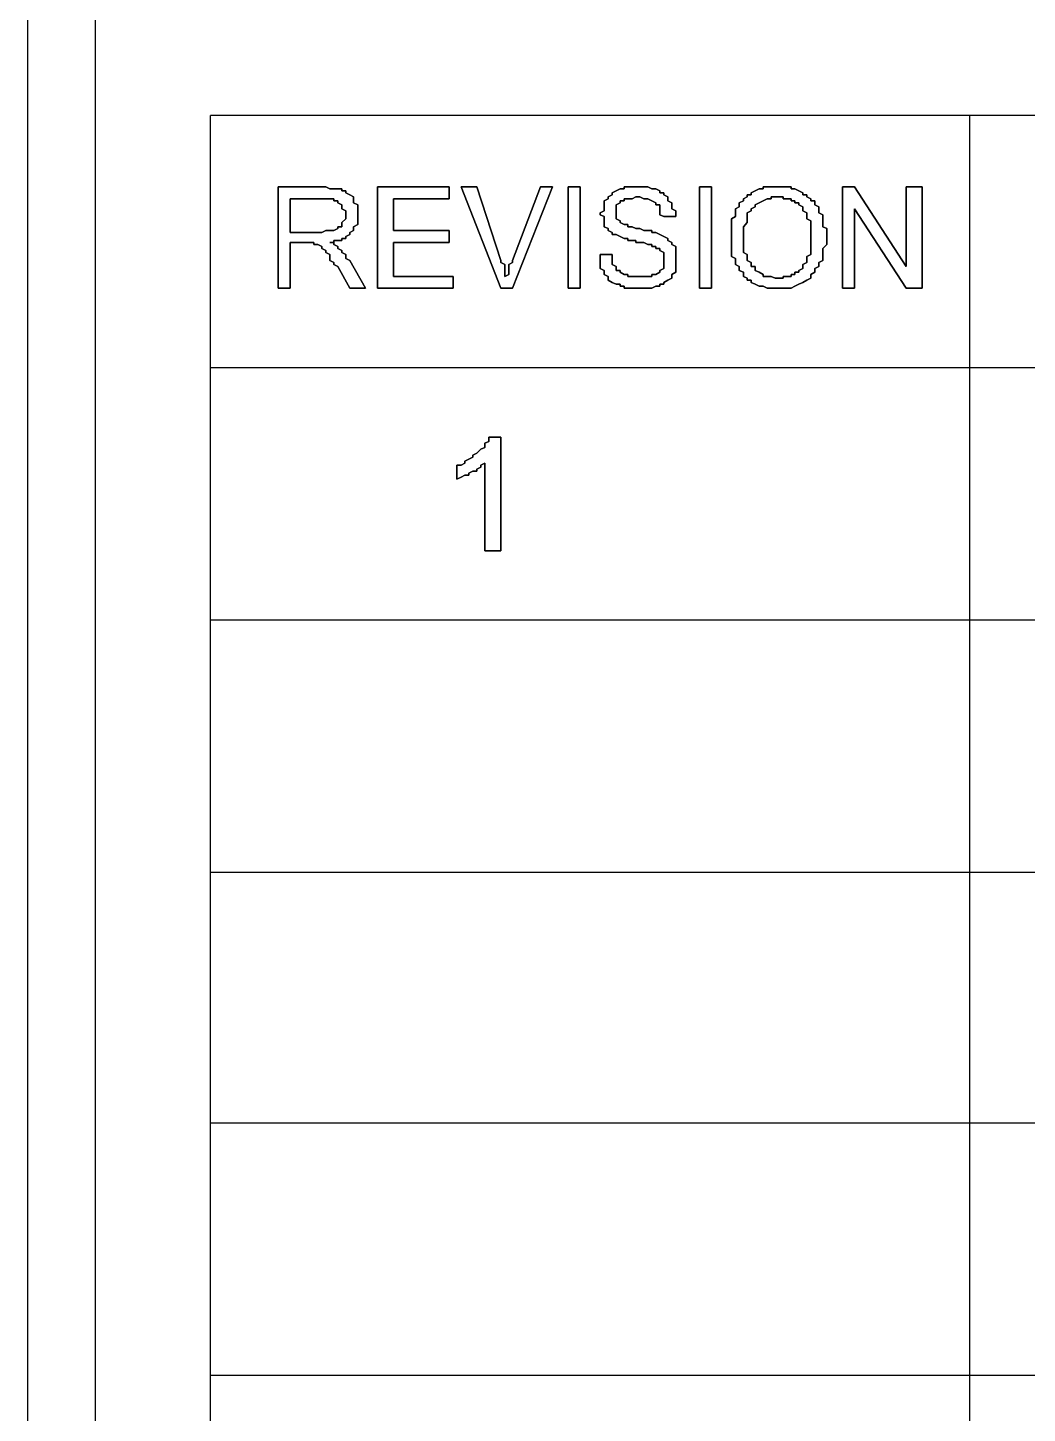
# Model space of a CAD drawing. Header units: metres. Extents: x 2.9 to 42.8, y 1.7 to 28.7.
# Drawn here: x 36.227 to 37.114, y 9.657 to 10.887 of the extents above; entities that cross this region are included whole.
import ezdxf

# ---------------------------------------------------------------- set-up
doc = ezdxf.new("R2010")
doc.units = ezdxf.units.M
doc.layers.add('NEGRO', color=7, linetype='Continuous')
doc.layers.add('RGB_000_184_184', color=7, linetype='Continuous', true_color=0x00b8b8)

msp = doc.modelspace()

# ---------------------------------------------------------------- linework, layer by layer
at = {"layer": 'NEGRO', "lineweight": -3}
for points in [[(42.3545, 10.8091), (36.389, 10.8091)], [(37.0628, 8.5919), (37.0628, 10.8091)], [(36.4878, 10.7456), (36.449, 10.7456), (36.4878, 10.7456)], [(36.449, 10.7456), (36.449, 10.6557), (36.449, 10.7456)], [(36.4596, 10.705), (36.4596, 10.735), (36.4596, 10.705)], [(36.4596, 10.735), (36.4878, 10.735), (36.4596, 10.735)], [(36.4913, 10.7456), (36.4878, 10.7456), (36.4913, 10.7456)], [(36.4878, 10.735), (36.4913, 10.735), (36.4878, 10.735)], [(36.4949, 10.7438), (36.4913, 10.7456), (36.4949, 10.7438)], [(36.4913, 10.735), (36.4949, 10.735), (36.4913, 10.735)], [(36.4984, 10.7438), (36.4949, 10.7438), (36.4984, 10.7438)], [(36.4949, 10.735), (36.4984, 10.735), (36.4949, 10.735)], [(36.5019, 10.7438), (36.4984, 10.7438), (36.5019, 10.7438)], [(36.4984, 10.735), (36.4984, 10.7333), (36.4984, 10.735)], [(36.5054, 10.7438), (36.5019, 10.7438), (36.5054, 10.7438)], [(36.5054, 10.7421), (36.5054, 10.7438), (36.5054, 10.7421)], [(36.509, 10.7421), (36.5054, 10.7421), (36.509, 10.7421)], [(36.509, 10.7403), (36.509, 10.7421), (36.509, 10.7403)], [(36.5125, 10.7386), (36.509, 10.7403), (36.5125, 10.7386)], [(36.516, 10.7368), (36.5125, 10.7386), (36.516, 10.7368)], [(36.516, 10.735), (36.516, 10.7368), (36.516, 10.735)], [(36.516, 10.7333), (36.516, 10.735), (36.516, 10.7333)], [(36.6007, 10.7456), (36.5372, 10.7456), (36.6007, 10.7456)], [(36.5372, 10.7456), (36.5372, 10.6557), (36.5372, 10.7456)], [(36.5513, 10.7068), (36.5513, 10.735), (36.5513, 10.7068)], [(36.5513, 10.735), (36.6007, 10.735), (36.5513, 10.735)], [(36.6007, 10.735), (36.6007, 10.7456), (36.6007, 10.735)], [(36.6254, 10.7456), (36.6113, 10.7456), (36.6254, 10.7456)], [(36.6113, 10.7456), (36.6466, 10.6557), (36.6113, 10.7456)], [(36.6466, 10.6803), (36.6254, 10.7456), (36.6466, 10.6803)], [(36.6571, 10.6557), (36.6924, 10.7456), (36.6571, 10.6557)], [(36.6818, 10.7456), (36.6571, 10.6803), (36.6818, 10.7456)], [(36.6924, 10.7456), (36.6818, 10.7456), (36.6924, 10.7456)], [(36.7171, 10.7456), (36.7065, 10.7456), (36.7171, 10.7456)], [(36.7065, 10.7456), (36.7065, 10.6557), (36.7065, 10.7456)], [(36.7171, 10.6557), (36.7171, 10.7456), (36.7171, 10.6557)], [(36.7418, 10.735), (36.7383, 10.7333), (36.7418, 10.735)], [(36.7453, 10.7386), (36.7418, 10.7368), (36.7453, 10.7386)], [(36.7418, 10.7368), (36.7418, 10.735), (36.7418, 10.7368)], [(36.7489, 10.7421), (36.7453, 10.7403), (36.7489, 10.7421)], [(36.7453, 10.7403), (36.7453, 10.7386), (36.7453, 10.7403)], [(36.7524, 10.7438), (36.7489, 10.7421), (36.7524, 10.7438)], [(36.7559, 10.7438), (36.7524, 10.7438), (36.7559, 10.7438)], [(36.7594, 10.7456), (36.7559, 10.7456), (36.7594, 10.7456)], [(36.7559, 10.7456), (36.7559, 10.7438), (36.7559, 10.7456)], [(36.7559, 10.7333), (36.7559, 10.735), (36.7559, 10.7333)], [(36.7559, 10.735), (36.7594, 10.735), (36.7559, 10.735)], [(36.763, 10.7456), (36.7594, 10.7456), (36.763, 10.7456)], [(36.7594, 10.735), (36.763, 10.735), (36.7594, 10.735)], [(36.7665, 10.7456), (36.763, 10.7456), (36.7665, 10.7456)], [(36.763, 10.735), (36.7665, 10.7368), (36.763, 10.735)], [(36.77, 10.7456), (36.7665, 10.7456), (36.77, 10.7456)], [(36.7665, 10.7368), (36.77, 10.7368), (36.7665, 10.7368)], [(36.7736, 10.7456), (36.77, 10.7456), (36.7736, 10.7456)], [(36.77, 10.7368), (36.7736, 10.735), (36.77, 10.7368)], [(36.7771, 10.7456), (36.7736, 10.7456), (36.7771, 10.7456)], [(36.7736, 10.735), (36.7771, 10.735), (36.7736, 10.735)], [(36.7806, 10.7438), (36.7771, 10.7456), (36.7806, 10.7438)], [(36.7771, 10.735), (36.7806, 10.7333), (36.7771, 10.735)], [(36.7841, 10.7438), (36.7806, 10.7438), (36.7841, 10.7438)], [(36.7877, 10.7421), (36.7841, 10.7438), (36.7877, 10.7421)], [(36.7877, 10.7403), (36.7877, 10.7421), (36.7877, 10.7403)], [(36.7912, 10.7403), (36.7877, 10.7403), (36.7912, 10.7403)], [(36.7912, 10.7386), (36.7912, 10.7403), (36.7912, 10.7386)], [(36.7947, 10.7368), (36.7912, 10.7386), (36.7947, 10.7368)], [(36.7947, 10.735), (36.7947, 10.7368), (36.7947, 10.735)], [(36.7947, 10.7333), (36.7947, 10.735), (36.7947, 10.7333)], [(36.8335, 10.7456), (36.8229, 10.7456), (36.8335, 10.7456)], [(36.8229, 10.7456), (36.8229, 10.6557), (36.8229, 10.7456)], [(36.8335, 10.6557), (36.8335, 10.7456), (36.8335, 10.6557)], [(36.8653, 10.7368), (36.8618, 10.735), (36.8653, 10.7368)], [(36.8618, 10.735), (36.8618, 10.7333), (36.8618, 10.735)], [(36.8688, 10.7386), (36.8653, 10.7386), (36.8688, 10.7386)], [(36.8653, 10.7386), (36.8653, 10.7368), (36.8653, 10.7386)], [(36.8723, 10.7421), (36.8688, 10.7403), (36.8723, 10.7421)], [(36.8688, 10.7403), (36.8688, 10.7386), (36.8688, 10.7403)], [(36.8759, 10.7438), (36.8723, 10.7421), (36.8759, 10.7438)], [(36.8794, 10.7438), (36.8759, 10.7438), (36.8794, 10.7438)], [(36.8829, 10.7456), (36.8794, 10.7456), (36.8829, 10.7456)], [(36.8794, 10.7456), (36.8794, 10.7438), (36.8794, 10.7456)], [(36.8794, 10.7333), (36.8829, 10.735), (36.8794, 10.7333)], [(36.8864, 10.7456), (36.8829, 10.7456), (36.8864, 10.7456)], [(36.8829, 10.735), (36.8864, 10.735), (36.8829, 10.735)], [(36.89, 10.7456), (36.8864, 10.7456), (36.89, 10.7456)], [(36.8864, 10.735), (36.8864, 10.7368), (36.8864, 10.735)], [(36.8864, 10.7368), (36.89, 10.7368), (36.8864, 10.7368)], [(36.8935, 10.7456), (36.89, 10.7456), (36.8935, 10.7456)], [(36.89, 10.7368), (36.8935, 10.7368), (36.89, 10.7368)], [(36.897, 10.7456), (36.8935, 10.7456), (36.897, 10.7456)], [(36.8935, 10.7368), (36.897, 10.7368), (36.8935, 10.7368)], [(36.9006, 10.7456), (36.897, 10.7456), (36.9006, 10.7456)], [(36.897, 10.7368), (36.897, 10.735), (36.897, 10.7368)], [(36.897, 10.735), (36.9006, 10.735), (36.897, 10.735)], [(36.9041, 10.7456), (36.9006, 10.7456), (36.9041, 10.7456)], [(36.9006, 10.735), (36.9041, 10.735), (36.9006, 10.735)], [(36.9041, 10.7438), (36.9041, 10.7456), (36.9041, 10.7438)], [(36.9076, 10.7438), (36.9041, 10.7438), (36.9076, 10.7438)], [(36.9041, 10.735), (36.9041, 10.7333), (36.9041, 10.735)], [(36.9111, 10.7421), (36.9076, 10.7438), (36.9111, 10.7421)], [(36.9147, 10.7403), (36.9111, 10.7421), (36.9147, 10.7403)], [(36.9147, 10.7386), (36.9147, 10.7403), (36.9147, 10.7386)], [(36.9182, 10.7386), (36.9147, 10.7386), (36.9182, 10.7386)], [(36.9182, 10.7368), (36.9182, 10.7386), (36.9182, 10.7368)], [(36.9217, 10.735), (36.9182, 10.7368), (36.9217, 10.735)], [(36.9217, 10.7333), (36.9217, 10.735), (36.9217, 10.7333)], [(36.9605, 10.7456), (36.9499, 10.7456), (36.9605, 10.7456)], [(36.9499, 10.7456), (36.9499, 10.6557), (36.9499, 10.7456)], [(37.0064, 10.6751), (36.9605, 10.7456), (37.0064, 10.6751)], [(37.0205, 10.7456), (37.0064, 10.7456), (37.0205, 10.7456)], [(37.0064, 10.7456), (37.0064, 10.6751), (37.0064, 10.7456)], [(37.0205, 10.6557), (37.0205, 10.7456), (37.0205, 10.6557)], [(36.4984, 10.7333), (36.5019, 10.7333), (36.4984, 10.7333)], [(36.5019, 10.7333), (36.5019, 10.7315), (36.5019, 10.7333)], [(36.5019, 10.7315), (36.5054, 10.7297), (36.5019, 10.7315)], [(36.5054, 10.7297), (36.5054, 10.728), (36.5054, 10.7297)], [(36.5054, 10.728), (36.5054, 10.7262), (36.5054, 10.728)], [(36.5054, 10.7262), (36.509, 10.7244), (36.5054, 10.7262)], [(36.509, 10.7244), (36.509, 10.7227), (36.509, 10.7244)], [(36.509, 10.7227), (36.509, 10.7209), (36.509, 10.7227)], [(36.516, 10.7315), (36.516, 10.7333), (36.516, 10.7315)], [(36.5196, 10.7297), (36.516, 10.7315), (36.5196, 10.7297)], [(36.5196, 10.728), (36.5196, 10.7297), (36.5196, 10.728)], [(36.5196, 10.7262), (36.5196, 10.728), (36.5196, 10.7262)], [(36.5196, 10.7244), (36.5196, 10.7262), (36.5196, 10.7244)], [(36.5196, 10.7227), (36.5196, 10.7244), (36.5196, 10.7227)], [(36.5196, 10.7209), (36.5196, 10.7227), (36.5196, 10.7209)], [(36.7383, 10.7244), (36.7348, 10.7227), (36.7383, 10.7244)], [(36.7348, 10.7227), (36.7348, 10.7209), (36.7348, 10.7227)], [(36.7383, 10.7333), (36.7383, 10.7315), (36.7383, 10.7333)], [(36.7383, 10.7315), (36.7383, 10.7297), (36.7383, 10.7315)], [(36.7383, 10.7297), (36.7383, 10.728), (36.7383, 10.7297)], [(36.7383, 10.728), (36.7383, 10.7262), (36.7383, 10.728)], [(36.7383, 10.7262), (36.7383, 10.7244), (36.7383, 10.7262)], [(36.7489, 10.7297), (36.7524, 10.7315), (36.7489, 10.7297)], [(36.7489, 10.728), (36.7489, 10.7297), (36.7489, 10.728)], [(36.7489, 10.7262), (36.7489, 10.728), (36.7489, 10.7262)], [(36.7489, 10.7227), (36.7489, 10.7262), (36.7489, 10.7227)], [(36.7489, 10.7209), (36.7489, 10.7227), (36.7489, 10.7209)], [(36.7524, 10.7315), (36.7524, 10.7333), (36.7524, 10.7315)], [(36.7524, 10.7333), (36.7559, 10.7333), (36.7524, 10.7333)], [(36.7806, 10.7333), (36.7841, 10.7315), (36.7806, 10.7333)], [(36.7841, 10.7315), (36.7841, 10.7297), (36.7841, 10.7315)], [(36.7841, 10.7297), (36.7877, 10.7297), (36.7841, 10.7297)], [(36.7877, 10.7297), (36.7877, 10.728), (36.7877, 10.7297)], [(36.7877, 10.728), (36.7877, 10.7262), (36.7877, 10.728)], [(36.7877, 10.7262), (36.7877, 10.7244), (36.7877, 10.7262)], [(36.7877, 10.7244), (36.7877, 10.7209), (36.7877, 10.7244)], [(36.7982, 10.7315), (36.7947, 10.7333), (36.7982, 10.7315)], [(36.7982, 10.7297), (36.7982, 10.7315), (36.7982, 10.7297)], [(36.7982, 10.728), (36.7982, 10.7297), (36.7982, 10.728)], [(36.7982, 10.7262), (36.7982, 10.728), (36.7982, 10.7262)], [(36.8018, 10.7244), (36.7982, 10.7262), (36.8018, 10.7244)], [(36.8018, 10.7227), (36.8018, 10.7244), (36.8018, 10.7227)], [(36.8018, 10.7192), (36.8018, 10.7227), (36.8018, 10.7192)], [(36.8582, 10.728), (36.8547, 10.7262), (36.8582, 10.728)], [(36.8547, 10.7262), (36.8547, 10.7244), (36.8547, 10.7262)], [(36.8547, 10.7244), (36.8547, 10.7227), (36.8547, 10.7244)], [(36.8547, 10.7227), (36.8547, 10.7209), (36.8547, 10.7227)], [(36.8618, 10.7333), (36.8582, 10.7315), (36.8618, 10.7333)], [(36.8582, 10.7315), (36.8582, 10.7297), (36.8582, 10.7315)], [(36.8582, 10.7297), (36.8582, 10.728), (36.8582, 10.7297)], [(36.8653, 10.7227), (36.8688, 10.7244), (36.8653, 10.7227)], [(36.8653, 10.7209), (36.8653, 10.7227), (36.8653, 10.7209)], [(36.8688, 10.7262), (36.8723, 10.728), (36.8688, 10.7262)], [(36.8688, 10.7244), (36.8688, 10.7262), (36.8688, 10.7244)], [(36.8723, 10.7297), (36.8759, 10.7315), (36.8723, 10.7297)], [(36.8723, 10.728), (36.8723, 10.7297), (36.8723, 10.728)], [(36.8759, 10.7315), (36.8794, 10.7333), (36.8759, 10.7315)], [(36.9041, 10.7333), (36.9076, 10.7333), (36.9041, 10.7333)], [(36.9076, 10.7333), (36.9076, 10.7315), (36.9076, 10.7333)], [(36.9076, 10.7315), (36.9111, 10.7315), (36.9076, 10.7315)], [(36.9111, 10.7315), (36.9111, 10.7297), (36.9111, 10.7315)], [(36.9111, 10.7297), (36.9147, 10.728), (36.9111, 10.7297)], [(36.9147, 10.728), (36.9147, 10.7262), (36.9147, 10.728)], [(36.9147, 10.7262), (36.9147, 10.7244), (36.9147, 10.7262)], [(36.9147, 10.7244), (36.9182, 10.7227), (36.9147, 10.7244)], [(36.9182, 10.7227), (36.9182, 10.7209), (36.9182, 10.7227)], [(36.9253, 10.7333), (36.9217, 10.7333), (36.9253, 10.7333)], [(36.9253, 10.7315), (36.9253, 10.7333), (36.9253, 10.7315)], [(36.9253, 10.7297), (36.9253, 10.7315), (36.9253, 10.7297)], [(36.9288, 10.728), (36.9253, 10.7297), (36.9288, 10.728)], [(36.9288, 10.7262), (36.9288, 10.728), (36.9288, 10.7262)], [(36.9288, 10.7244), (36.9288, 10.7262), (36.9288, 10.7244)], [(36.9288, 10.7227), (36.9288, 10.7244), (36.9288, 10.7227)], [(36.9323, 10.7209), (36.9288, 10.7227), (36.9323, 10.7209)], [(36.9605, 10.6557), (36.9605, 10.7262), (36.9605, 10.6557)], [(36.9605, 10.7262), (37.0064, 10.6557), (36.9605, 10.7262)], [(36.5054, 10.7103), (36.5019, 10.7103), (36.5054, 10.7103)], [(36.5019, 10.7103), (36.5019, 10.7086), (36.5019, 10.7103)], [(36.509, 10.7174), (36.5054, 10.7139), (36.509, 10.7174)], [(36.5054, 10.7139), (36.5054, 10.7121), (36.5054, 10.7139)], [(36.5054, 10.7121), (36.5054, 10.7103), (36.5054, 10.7121)], [(36.509, 10.7209), (36.509, 10.7192), (36.509, 10.7209)], [(36.509, 10.7192), (36.509, 10.7174), (36.509, 10.7192)], [(36.516, 10.7103), (36.5196, 10.7121), (36.516, 10.7103)], [(36.516, 10.7086), (36.516, 10.7103), (36.516, 10.7086)], [(36.5196, 10.7192), (36.5196, 10.7209), (36.5196, 10.7192)], [(36.5196, 10.7156), (36.5196, 10.7192), (36.5196, 10.7156)], [(36.5196, 10.7139), (36.5196, 10.7156), (36.5196, 10.7139)], [(36.5196, 10.7121), (36.5196, 10.7139), (36.5196, 10.7121)], [(36.7348, 10.7209), (36.7383, 10.7192), (36.7348, 10.7209)], [(36.7383, 10.7192), (36.7383, 10.7174), (36.7383, 10.7192)], [(36.7383, 10.7174), (36.7383, 10.7139), (36.7383, 10.7174)], [(36.7383, 10.7139), (36.7383, 10.7121), (36.7383, 10.7139)], [(36.7383, 10.7121), (36.7383, 10.7103), (36.7383, 10.7121)], [(36.7383, 10.7103), (36.7418, 10.7086), (36.7383, 10.7103)], [(36.7489, 10.7192), (36.7489, 10.7209), (36.7489, 10.7192)], [(36.7489, 10.7174), (36.7489, 10.7192), (36.7489, 10.7174)], [(36.7524, 10.7156), (36.7489, 10.7174), (36.7524, 10.7156)], [(36.7524, 10.7139), (36.7524, 10.7156), (36.7524, 10.7139)], [(36.7559, 10.7121), (36.7524, 10.7139), (36.7559, 10.7121)], [(36.7594, 10.7121), (36.7559, 10.7121), (36.7594, 10.7121)], [(36.7594, 10.7103), (36.7594, 10.7121), (36.7594, 10.7103)], [(36.763, 10.7103), (36.7594, 10.7103), (36.763, 10.7103)], [(36.7665, 10.7086), (36.763, 10.7103), (36.7665, 10.7086)], [(36.7877, 10.7209), (36.7912, 10.7192), (36.7877, 10.7209)], [(36.7912, 10.7192), (36.8018, 10.7192), (36.7912, 10.7192)], [(36.8547, 10.7192), (36.8512, 10.7174), (36.8547, 10.7192)], [(36.8512, 10.7174), (36.8512, 10.7156), (36.8512, 10.7174)], [(36.8512, 10.7156), (36.8512, 10.7139), (36.8512, 10.7156)], [(36.8512, 10.7139), (36.8512, 10.7103), (36.8512, 10.7139)], [(36.8512, 10.7103), (36.8512, 10.7086), (36.8512, 10.7103)], [(36.8547, 10.7209), (36.8547, 10.7192), (36.8547, 10.7209)], [(36.8618, 10.7103), (36.8653, 10.7139), (36.8618, 10.7103)], [(36.8618, 10.7086), (36.8618, 10.7103), (36.8618, 10.7086)], [(36.8653, 10.7192), (36.8653, 10.7209), (36.8653, 10.7192)], [(36.8653, 10.7174), (36.8653, 10.7192), (36.8653, 10.7174)], [(36.8653, 10.7156), (36.8653, 10.7174), (36.8653, 10.7156)], [(36.8653, 10.7139), (36.8653, 10.7156), (36.8653, 10.7139)], [(36.9182, 10.7209), (36.9182, 10.7192), (36.9182, 10.7209)], [(36.9182, 10.7192), (36.9182, 10.7174), (36.9182, 10.7192)], [(36.9182, 10.7174), (36.9217, 10.7156), (36.9182, 10.7174)], [(36.9217, 10.7156), (36.9217, 10.7139), (36.9217, 10.7156)], [(36.9217, 10.7139), (36.9217, 10.7121), (36.9217, 10.7139)], [(36.9217, 10.7121), (36.9217, 10.7103), (36.9217, 10.7121)], [(36.9217, 10.7103), (36.9217, 10.7068), (36.9217, 10.7103)], [(36.9323, 10.7192), (36.9323, 10.7209), (36.9323, 10.7192)], [(36.9323, 10.7174), (36.9323, 10.7192), (36.9323, 10.7174)], [(36.9323, 10.7139), (36.9323, 10.7174), (36.9323, 10.7139)], [(36.9323, 10.7121), (36.9323, 10.7139), (36.9323, 10.7121)], [(36.9323, 10.7103), (36.9323, 10.7121), (36.9323, 10.7103)], [(36.9358, 10.7086), (36.9323, 10.7103), (36.9358, 10.7086)], [(36.4878, 10.705), (36.4596, 10.705), (36.4878, 10.705)], [(36.4913, 10.7068), (36.4878, 10.705), (36.4913, 10.7068)], [(36.4949, 10.7068), (36.4913, 10.7068), (36.4949, 10.7068)], [(36.4984, 10.7068), (36.4949, 10.7068), (36.4984, 10.7068)], [(36.5019, 10.7086), (36.4984, 10.7068), (36.5019, 10.7086)], [(36.4984, 10.6962), (36.4984, 10.698), (36.4984, 10.6962)], [(36.4984, 10.698), (36.5019, 10.698), (36.4984, 10.698)], [(36.5019, 10.698), (36.5054, 10.698), (36.5019, 10.698)], [(36.5054, 10.698), (36.5054, 10.6998), (36.5054, 10.698)], [(36.5054, 10.6998), (36.509, 10.6998), (36.5054, 10.6998)], [(36.509, 10.7015), (36.5125, 10.7033), (36.509, 10.7015)], [(36.509, 10.6998), (36.509, 10.7015), (36.509, 10.6998)], [(36.5125, 10.705), (36.516, 10.7068), (36.5125, 10.705)], [(36.5125, 10.7033), (36.5125, 10.705), (36.5125, 10.7033)], [(36.516, 10.7068), (36.516, 10.7086), (36.516, 10.7068)], [(36.6007, 10.7068), (36.5513, 10.7068), (36.6007, 10.7068)], [(36.6007, 10.6962), (36.6007, 10.7068), (36.6007, 10.6962)], [(36.7418, 10.7086), (36.7418, 10.7068), (36.7418, 10.7086)], [(36.7418, 10.7068), (36.7453, 10.705), (36.7418, 10.7068)], [(36.7453, 10.705), (36.7453, 10.7033), (36.7453, 10.705)], [(36.7453, 10.7033), (36.7489, 10.7033), (36.7453, 10.7033)], [(36.7489, 10.7033), (36.7524, 10.7015), (36.7489, 10.7033)], [(36.7524, 10.7015), (36.7559, 10.6998), (36.7524, 10.7015)], [(36.7559, 10.6998), (36.7594, 10.6998), (36.7559, 10.6998)], [(36.7594, 10.6998), (36.7594, 10.698), (36.7594, 10.6998)], [(36.7594, 10.698), (36.763, 10.698), (36.7594, 10.698)], [(36.763, 10.698), (36.7665, 10.698), (36.763, 10.698)], [(36.77, 10.7086), (36.7665, 10.7086), (36.77, 10.7086)], [(36.7665, 10.698), (36.7665, 10.6962), (36.7665, 10.698)], [(36.7736, 10.7068), (36.77, 10.7086), (36.7736, 10.7068)], [(36.7771, 10.7068), (36.7736, 10.7068), (36.7771, 10.7068)], [(36.7806, 10.7068), (36.7771, 10.7068), (36.7806, 10.7068)], [(36.7806, 10.705), (36.7806, 10.7068), (36.7806, 10.705)], [(36.7841, 10.705), (36.7806, 10.705), (36.7841, 10.705)], [(36.7877, 10.7033), (36.7841, 10.705), (36.7877, 10.7033)], [(36.7912, 10.7015), (36.7877, 10.7033), (36.7912, 10.7015)], [(36.7947, 10.6998), (36.7912, 10.7015), (36.7947, 10.6998)], [(36.7947, 10.698), (36.7947, 10.6998), (36.7947, 10.698)], [(36.7982, 10.6962), (36.7947, 10.698), (36.7982, 10.6962)], [(36.8512, 10.7086), (36.8512, 10.7068), (36.8512, 10.7086)], [(36.8512, 10.7068), (36.8512, 10.705), (36.8512, 10.7068)], [(36.8512, 10.705), (36.8512, 10.7015), (36.8512, 10.705)], [(36.8512, 10.7015), (36.8512, 10.6998), (36.8512, 10.7015)], [(36.8512, 10.6998), (36.8512, 10.698), (36.8512, 10.6998)], [(36.8512, 10.698), (36.8512, 10.6962), (36.8512, 10.698)], [(36.8618, 10.7068), (36.8618, 10.7086), (36.8618, 10.7068)], [(36.8618, 10.7033), (36.8618, 10.7068), (36.8618, 10.7033)], [(36.8618, 10.7015), (36.8618, 10.7033), (36.8618, 10.7015)], [(36.8618, 10.6998), (36.8618, 10.7015), (36.8618, 10.6998)], [(36.8618, 10.6962), (36.8618, 10.6998), (36.8618, 10.6962)], [(36.9217, 10.7068), (36.9217, 10.705), (36.9217, 10.7068)], [(36.9217, 10.705), (36.9217, 10.7033), (36.9217, 10.705)], [(36.9217, 10.7033), (36.9217, 10.6998), (36.9217, 10.7033)], [(36.9217, 10.6998), (36.9217, 10.6962), (36.9217, 10.6998)], [(36.9358, 10.7068), (36.9358, 10.7086), (36.9358, 10.7068)], [(36.9358, 10.7033), (36.9358, 10.7068), (36.9358, 10.7033)], [(36.9358, 10.7015), (36.9358, 10.7033), (36.9358, 10.7015)], [(36.9358, 10.6998), (36.9358, 10.7015), (36.9358, 10.6998)], [(36.9358, 10.698), (36.9358, 10.6998), (36.9358, 10.698)], [(36.9358, 10.6962), (36.9358, 10.698), (36.9358, 10.6962)], [(36.4596, 10.6557), (36.4596, 10.6962), (36.4596, 10.6557)], [(36.4596, 10.6962), (36.4737, 10.6962), (36.4596, 10.6962)], [(36.4737, 10.6962), (36.4772, 10.6962), (36.4737, 10.6962)], [(36.4772, 10.6962), (36.4808, 10.6962), (36.4772, 10.6962)], [(36.4808, 10.6962), (36.4808, 10.6945), (36.4808, 10.6962)], [(36.4808, 10.6945), (36.4843, 10.6945), (36.4808, 10.6945)], [(36.4843, 10.6945), (36.4878, 10.6927), (36.4843, 10.6945)], [(36.4878, 10.6927), (36.4878, 10.6909), (36.4878, 10.6927)], [(36.4878, 10.6909), (36.4913, 10.6892), (36.4878, 10.6909)], [(36.4913, 10.6892), (36.4913, 10.6874), (36.4913, 10.6892)], [(36.4913, 10.6874), (36.4949, 10.6856), (36.4913, 10.6874)], [(36.4949, 10.6856), (36.4949, 10.6839), (36.4949, 10.6856)], [(36.4984, 10.6945), (36.4984, 10.6962), (36.4984, 10.6945)], [(36.5019, 10.6927), (36.4984, 10.6945), (36.5019, 10.6927)], [(36.5019, 10.6909), (36.5019, 10.6927), (36.5019, 10.6909)], [(36.5054, 10.6892), (36.5019, 10.6909), (36.5054, 10.6892)], [(36.5054, 10.6874), (36.5054, 10.6892), (36.5054, 10.6874)], [(36.509, 10.6856), (36.5054, 10.6874), (36.509, 10.6856)], [(36.509, 10.6839), (36.509, 10.6856), (36.509, 10.6839)], [(36.5513, 10.6662), (36.5513, 10.6962), (36.5513, 10.6662)], [(36.5513, 10.6962), (36.6007, 10.6962), (36.5513, 10.6962)], [(36.7348, 10.6856), (36.7348, 10.6821), (36.7348, 10.6856)], [(36.7453, 10.6856), (36.7348, 10.6856), (36.7453, 10.6856)], [(36.7453, 10.6839), (36.7453, 10.6856), (36.7453, 10.6839)], [(36.7665, 10.6962), (36.77, 10.6962), (36.7665, 10.6962)], [(36.77, 10.6962), (36.7736, 10.6962), (36.77, 10.6962)], [(36.7736, 10.6962), (36.7771, 10.6945), (36.7736, 10.6962)], [(36.7771, 10.6945), (36.7806, 10.6945), (36.7771, 10.6945)], [(36.7806, 10.6945), (36.7806, 10.6927), (36.7806, 10.6945)], [(36.7806, 10.6927), (36.7841, 10.6927), (36.7806, 10.6927)], [(36.7841, 10.6927), (36.7841, 10.6909), (36.7841, 10.6927)], [(36.7841, 10.6909), (36.7877, 10.6909), (36.7841, 10.6909)], [(36.7877, 10.6909), (36.7877, 10.6892), (36.7877, 10.6909)], [(36.7877, 10.6892), (36.7912, 10.6874), (36.7877, 10.6892)], [(36.7912, 10.6874), (36.7912, 10.6856), (36.7912, 10.6874)], [(36.7912, 10.6856), (36.7912, 10.6839), (36.7912, 10.6856)], [(36.7982, 10.6945), (36.7982, 10.6962), (36.7982, 10.6945)], [(36.8018, 10.6927), (36.7982, 10.6945), (36.8018, 10.6927)], [(36.8018, 10.6909), (36.8018, 10.6927), (36.8018, 10.6909)], [(36.8018, 10.6892), (36.8018, 10.6909), (36.8018, 10.6892)], [(36.8018, 10.6856), (36.8018, 10.6892), (36.8018, 10.6856)], [(36.8018, 10.6839), (36.8018, 10.6856), (36.8018, 10.6839)], [(36.8512, 10.6962), (36.8512, 10.6945), (36.8512, 10.6962)], [(36.8512, 10.6945), (36.8512, 10.6909), (36.8512, 10.6945)], [(36.8512, 10.6909), (36.8512, 10.6892), (36.8512, 10.6909)], [(36.8512, 10.6892), (36.8512, 10.6874), (36.8512, 10.6892)], [(36.8512, 10.6874), (36.8512, 10.6856), (36.8512, 10.6874)], [(36.8512, 10.6856), (36.8512, 10.6839), (36.8512, 10.6856)], [(36.8618, 10.6945), (36.8618, 10.6962), (36.8618, 10.6945)], [(36.8618, 10.6927), (36.8618, 10.6945), (36.8618, 10.6927)], [(36.8618, 10.6909), (36.8618, 10.6927), (36.8618, 10.6909)], [(36.8618, 10.6874), (36.8618, 10.6909), (36.8618, 10.6874)], [(36.8653, 10.6856), (36.8618, 10.6874), (36.8653, 10.6856)], [(36.8653, 10.6839), (36.8653, 10.6856), (36.8653, 10.6839)], [(36.9217, 10.6856), (36.9182, 10.6839), (36.9217, 10.6856)], [(36.9217, 10.6962), (36.9217, 10.6945), (36.9217, 10.6962)], [(36.9217, 10.6945), (36.9217, 10.6927), (36.9217, 10.6945)], [(36.9217, 10.6927), (36.9217, 10.6909), (36.9217, 10.6927)], [(36.9217, 10.6909), (36.9217, 10.6874), (36.9217, 10.6909)], [(36.9217, 10.6874), (36.9217, 10.6856), (36.9217, 10.6874)], [(36.9323, 10.6909), (36.9358, 10.6945), (36.9323, 10.6909)], [(36.9323, 10.6892), (36.9323, 10.6909), (36.9323, 10.6892)], [(36.9323, 10.6874), (36.9323, 10.6892), (36.9323, 10.6874)], [(36.9323, 10.6856), (36.9323, 10.6874), (36.9323, 10.6856)], [(36.9323, 10.6839), (36.9323, 10.6856), (36.9323, 10.6839)], [(36.9358, 10.6945), (36.9358, 10.6962), (36.9358, 10.6945)], [(36.4949, 10.6839), (36.4949, 10.6821), (36.4949, 10.6839)], [(36.4949, 10.6821), (36.4949, 10.6803), (36.4949, 10.6821)], [(36.4949, 10.6803), (36.4984, 10.6786), (36.4949, 10.6803)], [(36.4984, 10.6786), (36.4984, 10.6768), (36.4984, 10.6786)], [(36.4984, 10.6768), (36.5019, 10.6751), (36.4984, 10.6768)], [(36.5019, 10.6751), (36.5125, 10.6557), (36.5019, 10.6751)], [(36.509, 10.6821), (36.509, 10.6839), (36.509, 10.6821)], [(36.5125, 10.6803), (36.509, 10.6821), (36.5125, 10.6803)], [(36.5266, 10.6557), (36.5125, 10.6803), (36.5266, 10.6557)], [(36.6466, 10.6786), (36.6466, 10.6803), (36.6466, 10.6786)], [(36.6501, 10.6768), (36.6466, 10.6786), (36.6501, 10.6768)], [(36.6501, 10.6751), (36.6501, 10.6768), (36.6501, 10.6751)], [(36.6501, 10.6715), (36.6501, 10.6751), (36.6501, 10.6715)], [(36.6571, 10.6786), (36.6536, 10.6768), (36.6571, 10.6786)], [(36.6536, 10.6768), (36.6536, 10.6751), (36.6536, 10.6768)], [(36.6536, 10.6751), (36.6536, 10.6715), (36.6536, 10.6751)], [(36.6571, 10.6803), (36.6571, 10.6786), (36.6571, 10.6803)], [(36.7348, 10.6821), (36.7348, 10.6803), (36.7348, 10.6821)], [(36.7348, 10.6803), (36.7348, 10.6786), (36.7348, 10.6803)], [(36.7348, 10.6786), (36.7348, 10.6768), (36.7348, 10.6786)], [(36.7348, 10.6768), (36.7348, 10.6751), (36.7348, 10.6768)], [(36.7348, 10.6751), (36.7348, 10.6733), (36.7348, 10.6751)], [(36.7348, 10.6733), (36.7383, 10.6715), (36.7348, 10.6733)], [(36.7453, 10.6821), (36.7453, 10.6839), (36.7453, 10.6821)], [(36.7453, 10.6786), (36.7453, 10.6821), (36.7453, 10.6786)], [(36.7453, 10.6768), (36.7453, 10.6786), (36.7453, 10.6768)], [(36.7489, 10.6751), (36.7453, 10.6768), (36.7489, 10.6751)], [(36.7489, 10.6733), (36.7489, 10.6751), (36.7489, 10.6733)], [(36.7489, 10.6715), (36.7489, 10.6733), (36.7489, 10.6715)], [(36.7912, 10.6733), (36.7877, 10.6715), (36.7912, 10.6733)], [(36.7912, 10.6839), (36.7912, 10.6821), (36.7912, 10.6839)], [(36.7912, 10.6821), (36.7912, 10.6803), (36.7912, 10.6821)], [(36.7912, 10.6803), (36.7912, 10.6786), (36.7912, 10.6803)], [(36.7912, 10.6786), (36.7912, 10.6768), (36.7912, 10.6786)], [(36.7912, 10.6768), (36.7912, 10.6751), (36.7912, 10.6768)], [(36.7912, 10.6751), (36.7912, 10.6733), (36.7912, 10.6751)], [(36.8018, 10.6821), (36.8018, 10.6839), (36.8018, 10.6821)], [(36.8018, 10.6786), (36.8018, 10.6821), (36.8018, 10.6786)], [(36.8018, 10.6768), (36.8018, 10.6786), (36.8018, 10.6768)], [(36.8018, 10.6751), (36.8018, 10.6768), (36.8018, 10.6751)], [(36.8018, 10.6733), (36.8018, 10.6751), (36.8018, 10.6733)], [(36.8018, 10.6715), (36.8018, 10.6733), (36.8018, 10.6715)], [(36.8512, 10.6839), (36.8547, 10.6821), (36.8512, 10.6839)], [(36.8547, 10.6821), (36.8547, 10.6786), (36.8547, 10.6821)], [(36.8547, 10.6786), (36.8547, 10.6768), (36.8547, 10.6786)], [(36.8547, 10.6768), (36.8582, 10.6751), (36.8547, 10.6768)], [(36.8582, 10.6751), (36.8582, 10.6733), (36.8582, 10.6751)], [(36.8582, 10.6733), (36.8582, 10.6715), (36.8582, 10.6733)], [(36.8653, 10.6821), (36.8653, 10.6839), (36.8653, 10.6821)], [(36.8653, 10.6803), (36.8653, 10.6821), (36.8653, 10.6803)], [(36.8688, 10.6786), (36.8653, 10.6803), (36.8688, 10.6786)], [(36.8688, 10.6768), (36.8688, 10.6786), (36.8688, 10.6768)], [(36.8688, 10.6751), (36.8688, 10.6768), (36.8688, 10.6751)], [(36.8723, 10.6751), (36.8688, 10.6751), (36.8723, 10.6751)], [(36.8723, 10.6733), (36.8723, 10.6751), (36.8723, 10.6733)], [(36.8723, 10.6715), (36.8723, 10.6733), (36.8723, 10.6715)], [(36.9147, 10.6733), (36.9111, 10.6715), (36.9147, 10.6733)], [(36.9182, 10.6786), (36.9147, 10.6768), (36.9182, 10.6786)], [(36.9147, 10.6768), (36.9147, 10.6751), (36.9147, 10.6768)], [(36.9147, 10.6751), (36.9147, 10.6733), (36.9147, 10.6751)], [(36.9182, 10.6839), (36.9182, 10.6821), (36.9182, 10.6839)], [(36.9182, 10.6821), (36.9182, 10.6803), (36.9182, 10.6821)], [(36.9182, 10.6803), (36.9182, 10.6786), (36.9182, 10.6803)], [(36.9253, 10.6733), (36.9288, 10.6751), (36.9253, 10.6733)], [(36.9253, 10.6715), (36.9253, 10.6733), (36.9253, 10.6715)], [(36.9288, 10.6786), (36.9323, 10.6803), (36.9288, 10.6786)], [(36.9288, 10.6768), (36.9288, 10.6786), (36.9288, 10.6768)], [(36.9288, 10.6751), (36.9288, 10.6768), (36.9288, 10.6751)], [(36.9323, 10.6821), (36.9323, 10.6839), (36.9323, 10.6821)], [(36.9323, 10.6803), (36.9323, 10.6821), (36.9323, 10.6803)], [(36.6042, 10.6662), (36.5513, 10.6662), (36.6042, 10.6662)], [(36.6042, 10.6557), (36.6042, 10.6662), (36.6042, 10.6557)], [(36.6501, 10.6698), (36.6501, 10.6715), (36.6501, 10.6698)], [(36.6501, 10.668), (36.6501, 10.6698), (36.6501, 10.668)], [(36.6536, 10.668), (36.6501, 10.6662), (36.6536, 10.668)], [(36.6501, 10.6662), (36.6501, 10.668), (36.6501, 10.6662)], [(36.6536, 10.6715), (36.6536, 10.6698), (36.6536, 10.6715)], [(36.6536, 10.6698), (36.6536, 10.668), (36.6536, 10.6698)], [(36.7383, 10.6715), (36.7383, 10.6698), (36.7383, 10.6715)], [(36.7383, 10.6698), (36.7383, 10.668), (36.7383, 10.6698)], [(36.7383, 10.668), (36.7418, 10.6662), (36.7383, 10.668)], [(36.7418, 10.6662), (36.7418, 10.6645), (36.7418, 10.6662)], [(36.7418, 10.6645), (36.7418, 10.6627), (36.7418, 10.6645)], [(36.7418, 10.6627), (36.7453, 10.6609), (36.7418, 10.6627)], [(36.7453, 10.6609), (36.7489, 10.6592), (36.7453, 10.6609)], [(36.7524, 10.6715), (36.7489, 10.6715), (36.7524, 10.6715)], [(36.7524, 10.6698), (36.7524, 10.6715), (36.7524, 10.6698)], [(36.7559, 10.668), (36.7524, 10.6698), (36.7559, 10.668)], [(36.7594, 10.668), (36.7559, 10.668), (36.7594, 10.668)], [(36.7594, 10.6662), (36.7594, 10.668), (36.7594, 10.6662)], [(36.763, 10.6662), (36.7594, 10.6662), (36.763, 10.6662)], [(36.7665, 10.6662), (36.763, 10.6662), (36.7665, 10.6662)], [(36.77, 10.6662), (36.7665, 10.6662), (36.77, 10.6662)], [(36.7736, 10.6662), (36.77, 10.6662), (36.7736, 10.6662)], [(36.7771, 10.6662), (36.7736, 10.6662), (36.7771, 10.6662)], [(36.7806, 10.6662), (36.7771, 10.6662), (36.7806, 10.6662)], [(36.7841, 10.668), (36.7806, 10.668), (36.7841, 10.668)], [(36.7806, 10.668), (36.7806, 10.6662), (36.7806, 10.668)], [(36.7877, 10.6698), (36.7841, 10.668), (36.7877, 10.6698)], [(36.7877, 10.6715), (36.7877, 10.6698), (36.7877, 10.6715)], [(36.7912, 10.6609), (36.7947, 10.6627), (36.7912, 10.6609)], [(36.7912, 10.6592), (36.7912, 10.6609), (36.7912, 10.6592)], [(36.7947, 10.6627), (36.7982, 10.6645), (36.7947, 10.6627)], [(36.7982, 10.668), (36.8018, 10.6698), (36.7982, 10.668)], [(36.7982, 10.6662), (36.7982, 10.668), (36.7982, 10.6662)], [(36.7982, 10.6645), (36.7982, 10.6662), (36.7982, 10.6645)], [(36.8018, 10.6698), (36.8018, 10.6715), (36.8018, 10.6698)], [(36.8582, 10.6715), (36.8618, 10.6698), (36.8582, 10.6715)], [(36.8618, 10.6698), (36.8618, 10.668), (36.8618, 10.6698)], [(36.8618, 10.668), (36.8618, 10.6662), (36.8618, 10.668)], [(36.8618, 10.6662), (36.8653, 10.6645), (36.8618, 10.6662)], [(36.8653, 10.6645), (36.8653, 10.6627), (36.8653, 10.6645)], [(36.8653, 10.6627), (36.8688, 10.6627), (36.8653, 10.6627)], [(36.8688, 10.6627), (36.8688, 10.6609), (36.8688, 10.6627)], [(36.8688, 10.6609), (36.8723, 10.6592), (36.8688, 10.6609)], [(36.8759, 10.6698), (36.8723, 10.6715), (36.8759, 10.6698)], [(36.8794, 10.668), (36.8759, 10.6698), (36.8794, 10.668)], [(36.8794, 10.6662), (36.8794, 10.668), (36.8794, 10.6662)], [(36.8829, 10.6662), (36.8794, 10.6662), (36.8829, 10.6662)], [(36.8864, 10.6662), (36.8829, 10.6662), (36.8864, 10.6662)], [(36.89, 10.6645), (36.8864, 10.6662), (36.89, 10.6645)], [(36.8935, 10.6645), (36.89, 10.6645), (36.8935, 10.6645)], [(36.897, 10.6645), (36.8935, 10.6645), (36.897, 10.6645)], [(36.9006, 10.6662), (36.897, 10.6662), (36.9006, 10.6662)], [(36.897, 10.6662), (36.897, 10.6645), (36.897, 10.6662)], [(36.9041, 10.6662), (36.9006, 10.6662), (36.9041, 10.6662)], [(36.9076, 10.668), (36.9041, 10.668), (36.9076, 10.668)], [(36.9041, 10.668), (36.9041, 10.6662), (36.9041, 10.668)], [(36.9111, 10.6698), (36.9076, 10.6698), (36.9111, 10.6698)], [(36.9076, 10.6698), (36.9076, 10.668), (36.9076, 10.6698)], [(36.9111, 10.6715), (36.9111, 10.6698), (36.9111, 10.6715)], [(36.9111, 10.6592), (36.9147, 10.6609), (36.9111, 10.6592)], [(36.9147, 10.6609), (36.9182, 10.6627), (36.9147, 10.6609)], [(36.9182, 10.6627), (36.9217, 10.6645), (36.9182, 10.6627)], [(36.9217, 10.668), (36.9253, 10.6698), (36.9217, 10.668)], [(36.9217, 10.6662), (36.9217, 10.668), (36.9217, 10.6662)], [(36.9217, 10.6645), (36.9217, 10.6662), (36.9217, 10.6645)], [(36.9253, 10.6698), (36.9253, 10.6715), (36.9253, 10.6698)], [(36.449, 10.6557), (36.4596, 10.6557), (36.449, 10.6557)], [(36.5125, 10.6557), (36.5266, 10.6557), (36.5125, 10.6557)], [(36.5372, 10.6557), (36.6042, 10.6557), (36.5372, 10.6557)], [(36.6466, 10.6557), (36.6571, 10.6557), (36.6466, 10.6557)], [(36.7065, 10.6557), (36.7171, 10.6557), (36.7065, 10.6557)], [(36.7489, 10.6592), (36.7524, 10.6592), (36.7489, 10.6592)], [(36.7524, 10.6592), (36.7524, 10.6574), (36.7524, 10.6592)], [(36.7524, 10.6574), (36.7559, 10.6574), (36.7524, 10.6574)], [(36.7559, 10.6574), (36.7559, 10.6557), (36.7559, 10.6574)], [(36.7559, 10.6557), (36.7594, 10.6557), (36.7559, 10.6557)], [(36.7594, 10.6557), (36.763, 10.6557), (36.7594, 10.6557)], [(36.763, 10.6557), (36.7665, 10.6557), (36.763, 10.6557)], [(36.7665, 10.6557), (36.77, 10.6557), (36.7665, 10.6557)], [(36.77, 10.6557), (36.7736, 10.6557), (36.77, 10.6557)], [(36.7736, 10.6557), (36.7771, 10.6557), (36.7736, 10.6557)], [(36.7771, 10.6557), (36.7806, 10.6557), (36.7771, 10.6557)], [(36.7806, 10.6557), (36.7841, 10.6574), (36.7806, 10.6557)], [(36.7841, 10.6574), (36.7877, 10.6574), (36.7841, 10.6574)], [(36.7877, 10.6574), (36.7877, 10.6592), (36.7877, 10.6574)], [(36.7877, 10.6592), (36.7912, 10.6592), (36.7877, 10.6592)], [(36.8229, 10.6557), (36.8335, 10.6557), (36.8229, 10.6557)], [(36.8723, 10.6592), (36.8759, 10.6574), (36.8723, 10.6592)], [(36.8759, 10.6574), (36.8794, 10.6574), (36.8759, 10.6574)], [(36.8794, 10.6574), (36.8829, 10.6557), (36.8794, 10.6574)], [(36.8829, 10.6557), (36.8864, 10.6557), (36.8829, 10.6557)], [(36.8864, 10.6557), (36.89, 10.6557), (36.8864, 10.6557)], [(36.89, 10.6557), (36.8935, 10.6557), (36.89, 10.6557)], [(36.8935, 10.6557), (36.897, 10.6557), (36.8935, 10.6557)], [(36.897, 10.6557), (36.9006, 10.6557), (36.897, 10.6557)], [(36.9006, 10.6557), (36.9041, 10.6557), (36.9006, 10.6557)], [(36.9041, 10.6557), (36.9076, 10.6574), (36.9041, 10.6557)], [(36.9076, 10.6574), (36.9111, 10.6592), (36.9076, 10.6574)], [(36.9499, 10.6557), (36.9605, 10.6557), (36.9499, 10.6557)], [(37.0064, 10.6557), (37.0205, 10.6557), (37.0064, 10.6557)], [(42.3545, 10.5851), (36.389, 10.5851)], [(36.6289, 10.5128), (36.6254, 10.5093), (36.6289, 10.5128)], [(36.6324, 10.5145), (36.6289, 10.5128), (36.6324, 10.5145)], [(36.636, 10.5198), (36.6324, 10.5181), (36.636, 10.5198)], [(36.6324, 10.5181), (36.6324, 10.5163), (36.6324, 10.5181)], [(36.6324, 10.5163), (36.6324, 10.5145), (36.6324, 10.5163)], [(36.6466, 10.5234), (36.636, 10.5234), (36.6466, 10.5234)], [(36.636, 10.5234), (36.636, 10.5216), (36.636, 10.5234)], [(36.636, 10.5216), (36.636, 10.5198), (36.636, 10.5216)], [(36.6466, 10.4228), (36.6466, 10.5234), (36.6466, 10.4228)], [(36.6148, 10.5004), (36.6113, 10.4987), (36.6148, 10.5004)], [(36.6183, 10.504), (36.6148, 10.5022), (36.6183, 10.504)], [(36.6148, 10.5022), (36.6148, 10.5004), (36.6148, 10.5022)], [(36.6219, 10.5057), (36.6183, 10.504), (36.6219, 10.5057)], [(36.6254, 10.5093), (36.6219, 10.5075), (36.6254, 10.5093)], [(36.6219, 10.5075), (36.6219, 10.5057), (36.6219, 10.5075)], [(36.6289, 10.4987), (36.6324, 10.5004), (36.6289, 10.4987)], [(36.6324, 10.5004), (36.6324, 10.4228), (36.6324, 10.5004)], [(36.6113, 10.4987), (36.6077, 10.4987), (36.6113, 10.4987)], [(36.6077, 10.4987), (36.6077, 10.4863), (36.6077, 10.4987)], [(36.6077, 10.4863), (36.6113, 10.4881), (36.6077, 10.4863)], [(36.6113, 10.4881), (36.6148, 10.4898), (36.6113, 10.4881)], [(36.6148, 10.4898), (36.6183, 10.4898), (36.6148, 10.4898)], [(36.6183, 10.4916), (36.6219, 10.4934), (36.6183, 10.4916)], [(36.6183, 10.4898), (36.6183, 10.4916), (36.6183, 10.4898)], [(36.6219, 10.4934), (36.6254, 10.4934), (36.6219, 10.4934)], [(36.6254, 10.4951), (36.6289, 10.4969), (36.6254, 10.4951)], [(36.6254, 10.4934), (36.6254, 10.4951), (36.6254, 10.4934)], [(36.6289, 10.4969), (36.6289, 10.4987), (36.6289, 10.4969)], [(36.6324, 10.4228), (36.6466, 10.4228), (36.6324, 10.4228)], [(42.3545, 10.3611), (36.389, 10.3611)], [(42.3545, 10.1371), (36.389, 10.1371)], [(42.3545, 9.9148), (36.389, 9.9148)], [(42.3545, 9.6908), (36.389, 9.6908)]]:
    msp.add_lwpolyline(points, dxfattribs=at)
msp.add_lwpolyline([(36.4984, 10.6962), (36.4949, 10.6962), (36.4984, 10.6962), (36.4949, 10.6962)], close=True, dxfattribs=at)
at = {"layer": 'RGB_000_184_184', "lineweight": -3}
for points in [[(36.2902, 9.2763), (36.2867, 9.3521), (36.2268, 9.3521), (36.2268, 22.9094), (36.2867, 22.9094), (36.2867, 9.3521)], [(36.389, 9.3521), (36.389, 10.8091)]]:
    msp.add_lwpolyline(points, dxfattribs=at)

doc.saveas('drawing.dxf')
